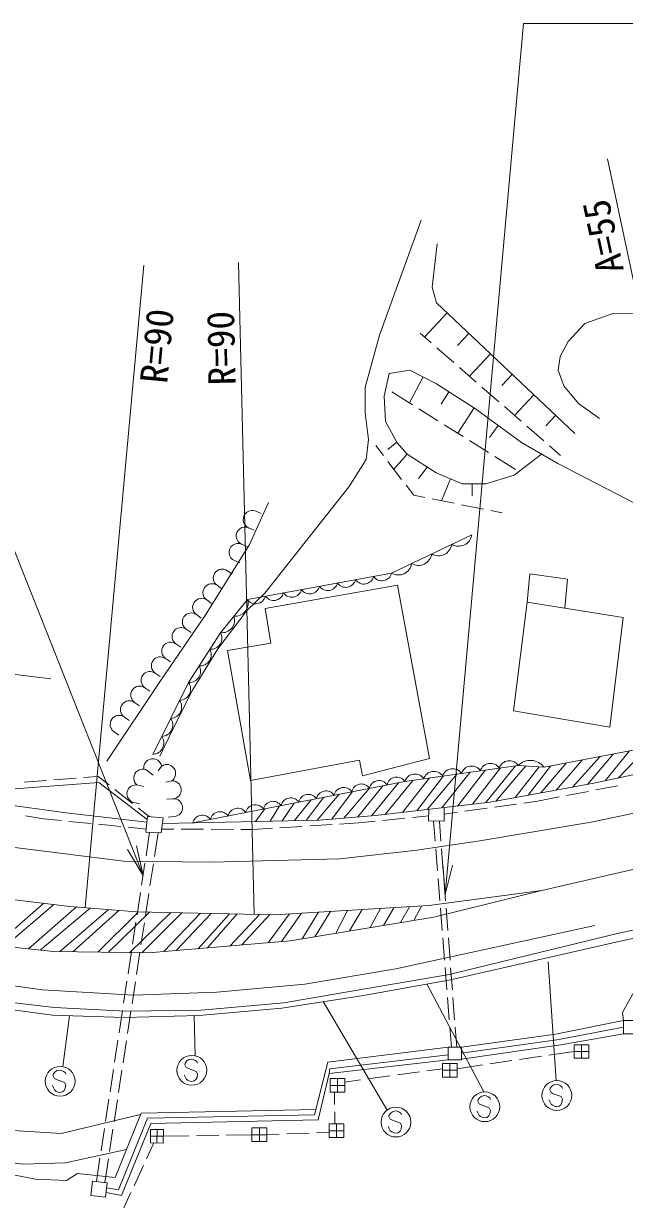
# Model space of a CAD drawing. Units: millimetres at full size, sheet at 1:1000; details may follow other scales. Extents: x 40000 to 680000, y 20000 to 380000.
# Drawn here: x 486376 to 526666, y 239048 to 317890 of the extents above; entities that cross this region are included whole.
import ezdxf
from ezdxf.enums import TextEntityAlignment as Align

# ---------------------------------------------------------------- set-up
doc = ezdxf.new("R2010")
doc.units = ezdxf.units.MM
doc.header["$LTSCALE"] = 1000
doc.linetypes.add('CHAIN', pattern=[18.5, 12, -1.5, 3.5, -1.5])
for name, color, linetype, lineweight in [('M-BGD', 7, 'Continuous', 13), ('M-BMK', 2, 'CHAIN', 13), ('M-STR-HTXT', 7, 'Continuous', 13), ('M-STR-STRC', 7, 'Continuous', 13)]:
    doc.layers.add(name, color=color, linetype=linetype, lineweight=lineweight)
doc.styles.add('ＭＳ ゴシック', font='')
doc.styles.get('ＭＳ ゴシック').set_extended_font_data('MS Gothic')

# ---------------------------------------------------------------- blocks, each defined once
blk = doc.blocks.new('open_arrow')
at = {"color": 0, "linetype": 'Continuous', "lineweight": -2}
blk.add_lwpolyline([(7.5, 1.25), (0, 0), (7.5, -1.25)], dxfattribs=at)

msp = doc.modelspace()

# ---------------------------------------------------------------- linework, layer by layer
at = {"layer": 'M-BGD'}
for p, q in [((514781, 298482), (513258, 296870)), ((512962, 297128), (513711, 296475)), ((516235, 297109), (515474, 296303)), ((514089, 296147), (515220, 295161)), ((517690, 295736), (516277, 294240)), ((513166, 294195), (512260, 292454)), ((515597, 294833), (516728, 293848)), ((519144, 294363), (518438, 293615)), ((517105, 293519), (518236, 292534)), ((511069, 293202), (512465, 292325)), ((514897, 293197), (514370, 292369)), ((520598, 292990), (519296, 291611)), ((512888, 292059), (514158, 291261)), ((516584, 292123), (515500, 290419)), ((518613, 292206), (519744, 291221)), ((514582, 290995), (515852, 290198)), ((518203, 290949), (517607, 290134)), ((522052, 291617), (521401, 290928)), ((520121, 290892), (521252, 289907)), ((509996, 289592), (510508, 288920)), ((511393, 289830), (510801, 289341)), ((516275, 289932), (517545, 289134)), ((521629, 289579), (522379, 288926)), ((512092, 289028), (511205, 288004)), ((517969, 288868), (519365, 287991)), ((510811, 288522), (511720, 287329)), ((513441, 288155), (512858, 287380)), ((515013, 287354), (514391, 285892)), ((516446, 287027), (516451, 286233)), ((512023, 286931), (512535, 286258)), ((512535, 286258), (513287, 286110)), ((513778, 286013), (515249, 285723)), ((515740, 285626), (517212, 285335)), ((501944, 285189), (502312, 285031)), ((517702, 285239), (518455, 285090)), ((501469, 284087), (501837, 283929)), ((500994, 282985), (501362, 282827)), ((500519, 281883), (500887, 281725)), ((500044, 281205), (500371, 280975)), ((520328, 280989), (520146, 279099)), ((522851, 280635), (520328, 280989)), ((499353, 280224), (499680, 279994)), ((511439, 280233), (502567, 278666)), ((513593, 268616), (511439, 280233)), ((522668, 278690), (522851, 280635)), ((498661, 279244), (498988, 279013)), ((520146, 279099), (519234, 271800)), ((526574, 278057), (520146, 279099)), ((502567, 278666), (502955, 276346)), ((497970, 278263), (498297, 278032)), ((525689, 270725), (526574, 278057)), ((497278, 277282), (497605, 277052)), ((496587, 276301), (496914, 276071)), ((502955, 276346), (500049, 275844)), ((495895, 275321), (496222, 275090)), ((500049, 275844), (501595, 267141)), ((495204, 274340), (495531, 274109)), ((494513, 273359), (494839, 273129)), ((493821, 272378), (494148, 272148)), ((493130, 271398), (493457, 271167)), ((519234, 271800), (525689, 270725)), ((492438, 270417), (492765, 270186)), ((524179, 266871), (525901, 268911)), ((525382, 267115), (527006, 269124)), ((526246, 267301), (528217, 269356)), ((495642, 268111), (495408, 267798)), ((501595, 267141), (508906, 268500)), ((508906, 268500), (509100, 267455)), ((509100, 267455), (513593, 268616)), ((517378, 265654), (519354, 268125)), ((518052, 265758), (520049, 268113)), ((520205, 266149), (521706, 268106)), ((521069, 266306), (522750, 268306)), ((522093, 266492), (523819, 268512)), ((523182, 266689), (525026, 268743)), ((489909, 267299), (488414, 267180)), ((491380, 267416), (490407, 267339)), ((492111, 266839), (491380, 267416)), ((494754, 267749), (495057, 267488)), ((511788, 264998), (513592, 267314)), ((512742, 265110), (514534, 267447)), ((513439, 265191), (515453, 267576)), ((514412, 265306), (516313, 267697)), ((515488, 265432), (517356, 267844)), ((516481, 265548), (518351, 267984)), ((519341, 265992), (520950, 268047)), ((487915, 267141), (486420, 267022)), ((493681, 265601), (492504, 266529)), ((494046, 266828), (494436, 266739)), ((496309, 267114), (495909, 267033)), ((507848, 264617), (509577, 266618)), ((508798, 264692), (510486, 266796)), ((509697, 264763), (511532, 267001)), ((510623, 264861), (512503, 267161)), ((524750, 266502), (526223, 266782)), ((496394, 265917), (495995, 265888)), ((504533, 264450), (505654, 265849)), ((505327, 264468), (506509, 266017)), ((506062, 264485), (507549, 266221)), ((507043, 264553), (508429, 266393)), ((519929, 265630), (520828, 265754)), ((520828, 265754), (522294, 266033)), ((522785, 266127), (524259, 266408)), ((493778, 265659), (494168, 265569)), ((494805, 264714), (494074, 265291)), ((501921, 264390), (502549, 265241)), ((502913, 264413), (503541, 265435)), ((503726, 264431), (504511, 265625)), ((513533, 264426), (513547, 265208)), ((514576, 265325), (514567, 264408)), ((514572, 264892), (515471, 265016)), ((515966, 265084), (517452, 265289)), ((517948, 265357), (519434, 265562)), ((486514, 264759), (487710, 264571)), ((487710, 264571), (488916, 264450)), ((489413, 264400), (490906, 264250)), ((491403, 264200), (492896, 264049)), ((494578, 263681), (494687, 264723)), ((494687, 264723), (495744, 264642)), ((495744, 264642), (495611, 263626)), ((496480, 264720), (496081, 264691)), ((497848, 264297), (497875, 264325)), ((505561, 264093), (507058, 264185)), ((507557, 264216), (508863, 264296)), ((508863, 264296), (509958, 264409)), ((510455, 264461), (511947, 264615)), ((512445, 264666), (513540, 264780)), ((514567, 264408), (513533, 264426)), ((513863, 264420), (513970, 263067)), ((514261, 264413), (514364, 263064)), ((493393, 263999), (494598, 263878)), ((495611, 263626), (494578, 263681)), ((494829, 263667), (494589, 262092)), ((495398, 263637), (495156, 262044)), ((495644, 263879), (496452, 263876)), ((496952, 263875), (498452, 263870)), ((498952, 263869), (500452, 263864)), ((500952, 263862), (501759, 263860)), ((501759, 263860), (503065, 263940)), ((503564, 263971), (505061, 264063)), ((514010, 262568), (514128, 261073)), ((514402, 262566), (514516, 261070)), ((494514, 261597), (494288, 260114)), ((495080, 261550), (494854, 260067)), ((514167, 260574), (514285, 259079)), ((514554, 260571), (514669, 259076)), ((494213, 259620), (493987, 258137)), ((494779, 259573), (494553, 258090)), ((514324, 258580), (514442, 257085)), ((514707, 258577), (514821, 257082)), ((493912, 257643), (493686, 256160)), ((494478, 257596), (494252, 256113)), ((514482, 256587), (514600, 255091)), ((514859, 256583), (514974, 255087)), ((493611, 255666), (493385, 254183)), ((494176, 255619), (493950, 254136)), ((514639, 254593), (514757, 253098)), ((515012, 254589), (515126, 253093)), ((493309, 253689), (493084, 252206)), ((493875, 253641), (493649, 252159)), ((514797, 252599), (514915, 251104)), ((515164, 252595), (515279, 251099)), ((493008, 251711), (492782, 250228)), ((493574, 251664), (493348, 250181)), ((526610, 251058), (526610, 250153)), ((527519, 251058), (526610, 251058)), ((514954, 250605), (515061, 249251)), ((515317, 250601), (515420, 249251)), ((526610, 250153), (527519, 250153)), ((492707, 249734), (492481, 248251)), ((493272, 249687), (493046, 248204)), ((514845, 249251), (515745, 249251)), ((514845, 248411), (514845, 249251)), ((515745, 249251), (515745, 248411)), ((523284, 249424), (524276, 249424)), ((523284, 248519), (523284, 249424)), ((523780, 249424), (523780, 248519)), ((524276, 249424), (524276, 248519)), ((515745, 248411), (514845, 248411)), ((517640, 248139), (519124, 248358)), ((519619, 248431), (521103, 248649)), ((521597, 248722), (523284, 248971)), ((523284, 248971), (524276, 248971)), ((524276, 248519), (523284, 248519)), ((492406, 247757), (492180, 246274)), ((492971, 247710), (492745, 246227)), ((511440, 247400), (512926, 247603)), ((513422, 247671), (514466, 247813)), ((514466, 248162), (515459, 248162)), ((514466, 247257), (514466, 248162)), ((514466, 247709), (515459, 247709)), ((514963, 248162), (514963, 247257)), ((515459, 248162), (515459, 247257)), ((515459, 247817), (517145, 248066)), ((506926, 247149), (507919, 247149)), ((506926, 246244), (506926, 247149)), ((507422, 247149), (507422, 246244)), ((507919, 247149), (507919, 246244)), ((507919, 246920), (508963, 247062)), ((509459, 247130), (510945, 247333)), ((515459, 247257), (514466, 247257)), ((506926, 246697), (507919, 246697)), ((507919, 246244), (506926, 246244)), ((507233, 245427), (507225, 246244)), ((492105, 245780), (491879, 244297)), ((492669, 245733), (492443, 244250)), ((507246, 244110), (507238, 244927)), ((491804, 243803), (491578, 242320)), ((492368, 243756), (492142, 242273)), ((494898, 243740), (494893, 242840)), ((495752, 243735), (494898, 243740)), ((495325, 243737), (495320, 242837)), ((495747, 242835), (495752, 243735)), ((501690, 243843), (502683, 243843)), ((501690, 242938), (501690, 243843)), ((502186, 243843), (502186, 242938)), ((502683, 243843), (502683, 242938)), ((506861, 244110), (507853, 244110)), ((506861, 243205), (506861, 244110)), ((506861, 243657), (507853, 243657)), ((507357, 244110), (507357, 243205)), ((507853, 244110), (507853, 243205)), ((495117, 242838), (494626, 241779)), ((494893, 242840), (495747, 242835)), ((494896, 243290), (495750, 243285)), ((495750, 243285), (497470, 243316)), ((497970, 243325), (499470, 243351)), ((499970, 243360), (501690, 243391)), ((501690, 243391), (502683, 243391)), ((502683, 242938), (501690, 242938)), ((502683, 243391), (503523, 243422)), ((504022, 243440), (505521, 243495)), ((506021, 243514), (506861, 243545)), ((507853, 243205), (506861, 243205)), ((491503, 241825), (491263, 240250)), ((492067, 241778), (491824, 240186)), ((494415, 241326), (493784, 239965)), ((490898, 239314), (491008, 240279)), ((491008, 240279), (491984, 240168)), ((491984, 240168), (491875, 239203)), ((491875, 239203), (490898, 239314)), ((493574, 239511), (493083, 238452))]:
    msp.add_line(p, q, dxfattribs=at)
for points in [[(513045, 304703), (510241, 296992), (509290, 293486), (509275, 291788), (509509, 289997), (509337, 288657), (508200, 286850), (502561, 279699), (501377, 278562), (499414, 275976), (497716, 273187), (496454, 270710), (495519, 268779)], [(514109, 303115), (513763, 300207), (514054, 299169), (523329, 290412)], [(548812, 296934), (545177, 296246), (541875, 296156), (535847, 297056), (528307, 298427), (525887, 298448), (524007, 297783), (522896, 296579), (522346, 295561), (522221, 294657), (522595, 293608), (523581, 292414), (524994, 291407)], [(524674, 257421), (511337, 254501), (505232, 253490), (499336, 252937), (493739, 252747), (487640, 253108), (478463, 254368), (470850, 256180), (458257, 259538), (419430, 270891), (402369, 275878), (389805, 279484), (365994, 288442), (350739, 294281)], [(528086, 285351), (522187, 288394), (519767, 289806), (516682, 292060), (514055, 293732), (512279, 294657), (510887, 294428), (510555, 292901), (510638, 291209), (511417, 289786), (512092, 289028), (514034, 287771), (515789, 287023), (517368, 287033), (519268, 287605), (521102, 289027)], [(491958, 268441), (495603, 273894), (498563, 278193), (501523, 282960), (502801, 285780)], [(495041, 268887), (497440, 273716), (499574, 277050), (501383, 279281), (511052, 281043), (516432, 283619)], [(448308, 276064), (458793, 276780), (463279, 276858), (475555, 275036), (480867, 274849), (488205, 273945)], [(402470, 274642), (422446, 268942), (457622, 258691), (470989, 254952), (477579, 253480), (483117, 252546), (488421, 251915), (493235, 251681), (498283, 251751), (503821, 252242), (509289, 253177), (514920, 254135), (526371, 256915), (535635, 258831)], [(553770, 274652), (550370, 274068), (548209, 273735), (545239, 273853), (543370, 271900), (540552, 271914), (532056, 270093), (521276, 268023)], [(402334, 274277), (422297, 268540), (457487, 258326), (470877, 254491), (477443, 253115), (482987, 252116), (488324, 251409), (493114, 251248), (498147, 251386), (503685, 251877), (509168, 252735), (514991, 253784), (526287, 256353), (535695, 258404)], [(554099, 273173), (543994, 271125), (524614, 266950), (517666, 265688), (509970, 264784), (506216, 264488), (495722, 264249)], [(554654, 270678), (524441, 264356), (516964, 263094), (512734, 262464), (507593, 261879), (498947, 261669), (493105, 261739), (485791, 262650)], [(494648, 264351), (489240, 264974), (484684, 265591), (485397, 269129)], [(521276, 268023), (519536, 268151), (511942, 267081), (497718, 264294)], [(484869, 266508), (491432, 267000), (494666, 264522)], [(494225, 244755), (488900, 243483), (483842, 243774), (475087, 245342), (464857, 247762), (459944, 247409), (435844, 254370), (436404, 256519), (421425, 260818)], [(526610, 251058), (526533, 251593), (529565, 257068)], [(505968, 245076), (494255, 244831), (492531, 240521), (489987, 240791), (489249, 240324), (487178, 240404), (477187, 242347), (470784, 243951), (464506, 245774), (460051, 245384), (434260, 252715), (433535, 254200), (419471, 253765)], [(526610, 251058), (522047, 250140), (515745, 249251)], [(526610, 250608), (522139, 249744), (515745, 248858)], [(515745, 248466), (522390, 249421), (526610, 250153)], [(514845, 249251), (506774, 248259), (505876, 244715), (494683, 244489), (492736, 239693), (491946, 239828)], [(514845, 248411), (506872, 247490), (506135, 244399), (494902, 244152)], [(506872, 247490), (506913, 247813), (514845, 248755)], [(493286, 242408), (489191, 241501), (486325, 241423), (481355, 242092), (474641, 243495), (464506, 245774)], [(491911, 239525), (492953, 239309), (494902, 244152)]]:
    msp.add_lwpolyline(points, dxfattribs=at)
for centre, radius, start, end in [((501707, 284638), 600, 66.68229, 246.68229), ((501232, 283536), 600, 66.68229, 246.68229), ((515546, 283743), 895, 239.15645, 352.01044), ((500757, 282434), 600, 66.68229, 246.68229), ((512856, 282455), 895, 239.15645, 352.01044), ((514201, 283099), 895, 239.15645, 352.01044), ((511511, 281811), 895, 239.15645, 352.01044), ((499698, 280715), 600, 54.81616, 234.81616), ((509191, 280980), 672, 214.18594, 346.47068), ((510399, 281200), 672, 214.18594, 346.47068), ((499007, 279734), 600, 54.81616, 234.81616), ((504356, 280099), 672, 214.18594, 346.47068), ((505565, 280319), 672, 214.18594, 346.47068), ((506773, 280539), 672, 214.18594, 346.47068), ((507982, 280760), 672, 214.18594, 346.47068), ((498315, 278753), 600, 54.81616, 234.81616), ((500586, 279003), 844, 262.72888, 19.20734), ((501939, 279658), 672, 214.18594, 346.47068), ((503147, 279879), 672, 214.18594, 346.47068), ((497624, 277773), 600, 54.81616, 234.81616), ((499681, 277888), 844, 262.72888, 19.20734), ((496933, 276792), 600, 54.81616, 234.81616), ((498929, 276680), 744, 264.91674, 29.82958), ((496241, 275811), 600, 54.81616, 234.81616), ((495550, 274830), 600, 54.81616, 234.81616), ((498217, 275568), 744, 264.91674, 29.82958), ((494858, 273849), 600, 54.81616, 234.81616), ((497506, 274457), 744, 264.91674, 29.82958), ((496811, 273276), 768, 272.21134, 34.95466), ((494167, 272869), 600, 54.81616, 234.81616), ((493475, 271888), 600, 54.81616, 234.81616), ((496211, 272069), 768, 272.21134, 34.95466), ((492784, 270907), 600, 54.81616, 234.81616), ((495611, 270861), 768, 272.21134, 34.95466), ((495011, 269654), 768, 272.21134, 34.95466), ((495039, 267998), 600, 10.52927, 190.52927), ((495976, 267612), 600, 303.78433, 123.78433), ((516415, 267398), 711, 33.93668, 162.09859), ((517681, 267576), 711, 33.93668, 162.09859), ((518947, 267754), 711, 33.93668, 162.09859), ((520351, 267339), 1150, 36.50553, 135.07263), ((494362, 267295), 600, 49.201, 229.201), ((511398, 266714), 656, 34.05062, 168.12464), ((512618, 266863), 711, 33.93668, 162.09859), ((513884, 267041), 711, 33.93668, 162.09859), ((515150, 267220), 711, 33.93668, 162.09859), ((493912, 266243), 600, 77.09138, 257.09138), ((496352, 266515), 600, 274.06859, 94.06859), ((507843, 266017), 656, 34.05062, 168.12464), ((509028, 266250), 656, 34.05062, 168.12464), ((510213, 266482), 656, 34.05062, 168.12464), ((496437, 265318), 600, 274.06859, 94.06859), ((503101, 265088), 656, 34.05062, 168.12464), ((504287, 265321), 656, 34.05062, 168.12464), ((505472, 265553), 656, 34.05062, 168.12464), ((506657, 265785), 656, 34.05062, 168.12464), ((499546, 264391), 656, 34.05062, 168.12464), ((500731, 264624), 656, 34.05062, 168.12464), ((501916, 264856), 656, 34.05062, 168.12464), ((498360, 264159), 656, 34.05062, 168.12464)]:
    msp.add_arc(centre, radius, start, end, dxfattribs=at)
at = {"layer": 'M-BMK'}
msp.add_lwpolyline([(360882, 294363), (457820, 266033), (461149, 264987), (472879, 261645), (478721, 260267), (484353, 259309), (489471, 258701), (493957, 258327), (503211, 258140), (513540, 258748), (521134, 259753), (534898, 262977), (555427, 267205)], dxfattribs=at)
at = {"layer": 'M-STR-HTXT'}
for p, q in [((535248, 263049), (525519, 308822)), ((490505, 258615), (494450, 301697)), ((501850, 258168), (500781, 301875))]:
    msp.add_line(p, q, dxfattribs=at)
for points in [[(514636, 259501), (519893, 317890), (541143, 317890)], [(494388, 260772), (473307, 313967), (452057, 313967)]]:
    msp.add_lwpolyline(points, dxfattribs=at)
at = {"layer": 'M-STR-STRC'}
for p, q in [((484646, 256213), (487743, 258906)), ((485175, 256064), (488417, 258826)), ((486705, 255855), (489919, 258664)), ((510500, 257423), (511199, 258610)), ((511660, 257615), (512252, 258672)), ((512540, 257760), (513060, 258720)), ((487486, 255770), (490843, 258587)), ((488796, 255663), (492068, 258485)), ((489677, 255650), (492759, 258427)), ((491351, 255625), (494002, 258237)), ((492057, 255615), (494823, 258310)), ((493476, 255594), (496255, 258281)), ((494298, 255582), (496985, 258266)), ((495781, 255664), (498245, 258241)), ((496609, 255735), (498967, 258226)), ((498079, 255862), (500189, 258201)), ((498717, 255916), (500710, 258191)), ((500238, 256047), (502202, 258161)), ((501014, 256114), (502888, 258147)), ((502769, 256265), (504208, 258199)), ((503675, 256343), (505009, 258246)), ((505068, 256527), (506150, 258313)), ((505905, 256665), (506954, 258360)), ((507316, 256898), (508105, 258428)), ((508232, 257049), (509084, 258486)), ((509612, 257277), (510319, 258558)), ((522096, 247020), (521557, 254992)), ((517238, 246264), (513426, 253502)), ((506458, 252311), (510754, 245045)), ((489011, 247956), (489449, 251371)), ((497876, 248685), (497814, 251377)), ((497466, 248426), (497334, 248333)), ((497631, 248460), (497466, 248426)), ((497747, 248443), (497631, 248460)), ((497892, 248371), (497747, 248443)), ((498001, 248296), (497892, 248371)), ((488501, 247597), (488373, 247459)), ((488632, 247690), (488501, 247597)), ((488798, 247724), (488632, 247690)), ((488914, 247707), (488798, 247724)), ((489058, 247635), (488914, 247707)), ((489168, 247560), (489058, 247635)), ((497206, 248195), (497190, 248081)), ((497190, 248081), (497276, 247899)), ((497334, 248333), (497206, 248195)), ((497276, 247899), (497426, 247825)), ((497426, 247825), (497959, 247637)), ((497959, 247637), (498039, 247464)), ((498036, 248185), (498001, 248296)), ((488373, 247459), (488357, 247345)), ((488357, 247345), (488442, 247163)), ((488442, 247163), (488593, 247089)), ((488593, 247089), (489126, 246901)), ((489126, 246901), (489206, 246728)), ((489203, 247449), (489168, 247560)), ((497192, 247306), (497153, 247416)), ((497276, 247129), (497192, 247306)), ((497380, 247055), (497276, 247129)), ((497526, 246980), (497380, 247055)), ((497646, 246963), (497526, 246980)), ((497814, 246992), (497646, 246963)), ((497938, 247088), (497814, 246992)), ((498009, 247237), (497938, 247088)), ((498039, 247464), (498009, 247237)), ((488359, 246570), (488320, 246680)), ((488443, 246393), (488359, 246570)), ((488546, 246319), (488443, 246393)), ((488693, 246244), (488546, 246319)), ((488813, 246227), (488693, 246244)), ((488980, 246256), (488813, 246227)), ((489105, 246352), (488980, 246256)), ((489176, 246501), (489105, 246352)), ((489206, 246728), (489176, 246501)), ((517272, 246018), (517106, 245984)), ((517388, 246001), (517272, 246018)), ((517532, 245929), (517388, 246001)), ((521674, 246507), (521658, 246393)), ((521658, 246393), (521743, 246211)), ((521802, 246645), (521674, 246507)), ((521743, 246211), (521894, 246137)), ((521933, 246738), (521802, 246645)), ((521894, 246137), (522426, 245949)), ((522099, 246772), (521933, 246738)), ((522215, 246755), (522099, 246772)), ((522359, 246683), (522215, 246755)), ((522469, 246608), (522359, 246683)), ((522503, 246497), (522469, 246608)), ((516847, 245753), (516831, 245639)), ((516831, 245639), (516916, 245457)), ((516975, 245891), (516847, 245753)), ((516916, 245457), (517067, 245383)), ((517106, 245984), (516975, 245891)), ((517067, 245383), (517599, 245195)), ((517642, 245854), (517532, 245929)), ((517676, 245743), (517642, 245854)), ((521660, 245618), (521621, 245728)), ((521744, 245441), (521660, 245618)), ((521847, 245367), (521744, 245441)), ((521993, 245292), (521847, 245367)), ((522114, 245275), (521993, 245292)), ((522281, 245304), (522114, 245275)), ((522406, 245400), (522281, 245304)), ((522477, 245549), (522406, 245400)), ((522426, 245949), (522507, 245776)), ((522507, 245776), (522477, 245549)), ((510888, 244725), (510872, 244611)), ((510872, 244611), (510957, 244429)), ((511016, 244863), (510888, 244725)), ((510957, 244429), (511108, 244355)), ((511147, 244956), (511016, 244863)), ((511313, 244990), (511147, 244956)), ((511429, 244973), (511313, 244990)), ((511573, 244901), (511429, 244973)), ((511683, 244826), (511573, 244901)), ((511718, 244715), (511683, 244826)), ((516833, 244864), (516794, 244974)), ((516917, 244687), (516833, 244864)), ((517020, 244613), (516917, 244687)), ((517166, 244538), (517020, 244613)), ((517287, 244521), (517166, 244538)), ((517454, 244550), (517287, 244521)), ((517579, 244646), (517454, 244550)), ((517650, 244795), (517579, 244646)), ((517599, 245195), (517680, 245022)), ((517680, 245022), (517650, 244795)), ((510874, 243836), (510835, 243946)), ((510958, 243659), (510874, 243836)), ((511061, 243585), (510958, 243659)), ((511108, 244355), (511641, 244167)), ((511691, 243767), (511620, 243618)), ((511641, 244167), (511721, 243994)), ((511721, 243994), (511691, 243767)), ((511208, 243510), (511061, 243585)), ((511328, 243493), (511208, 243510)), ((511495, 243522), (511328, 243493)), ((511620, 243618), (511495, 243522))]:
    msp.add_line(p, q, dxfattribs=at)
msp.add_lwpolyline([(349512, 297655), (366957, 290933), (386622, 283523), (409055, 277097), (438476, 269128), (485422, 255996), (488413, 255668), (494745, 255575), (504256, 256393), (513884, 257982), (521134, 259753)], dxfattribs=at)
for centre in [(497663, 247708), (488830, 246972), (522131, 246020), (517304, 245266), (511345, 244238)]:
    msp.add_circle(centre, 1000, dxfattribs=at)

# ---------------------------------------------------------------- block references
at = {"layer": 'M-STR-HTXT', "xscale": 267, "yscale": 267}
for p, rotation in [((494388, 260772), 111.6), ((514636, 259501), 84.9)]:
    msp.add_blockref('open_arrow', p, dxfattribs=dict(at, rotation=rotation))

# ---------------------------------------------------------------- texts
at = {"layer": 'M-STR-HTXT', "style": 'ＭＳ ゴシック'}
for s, rotation, p in [('A=55', 101.999, (525213, 303605)), ('R=90', 84.768, (495318, 296271)), ('R=90', 91.401, (499630, 296122))]:
    msp.add_text(s, height=1833, rotation=rotation, dxfattribs=at).set_placement(p, align=Align.MIDDLE_CENTER)

doc.saveas('drawing.dxf')
